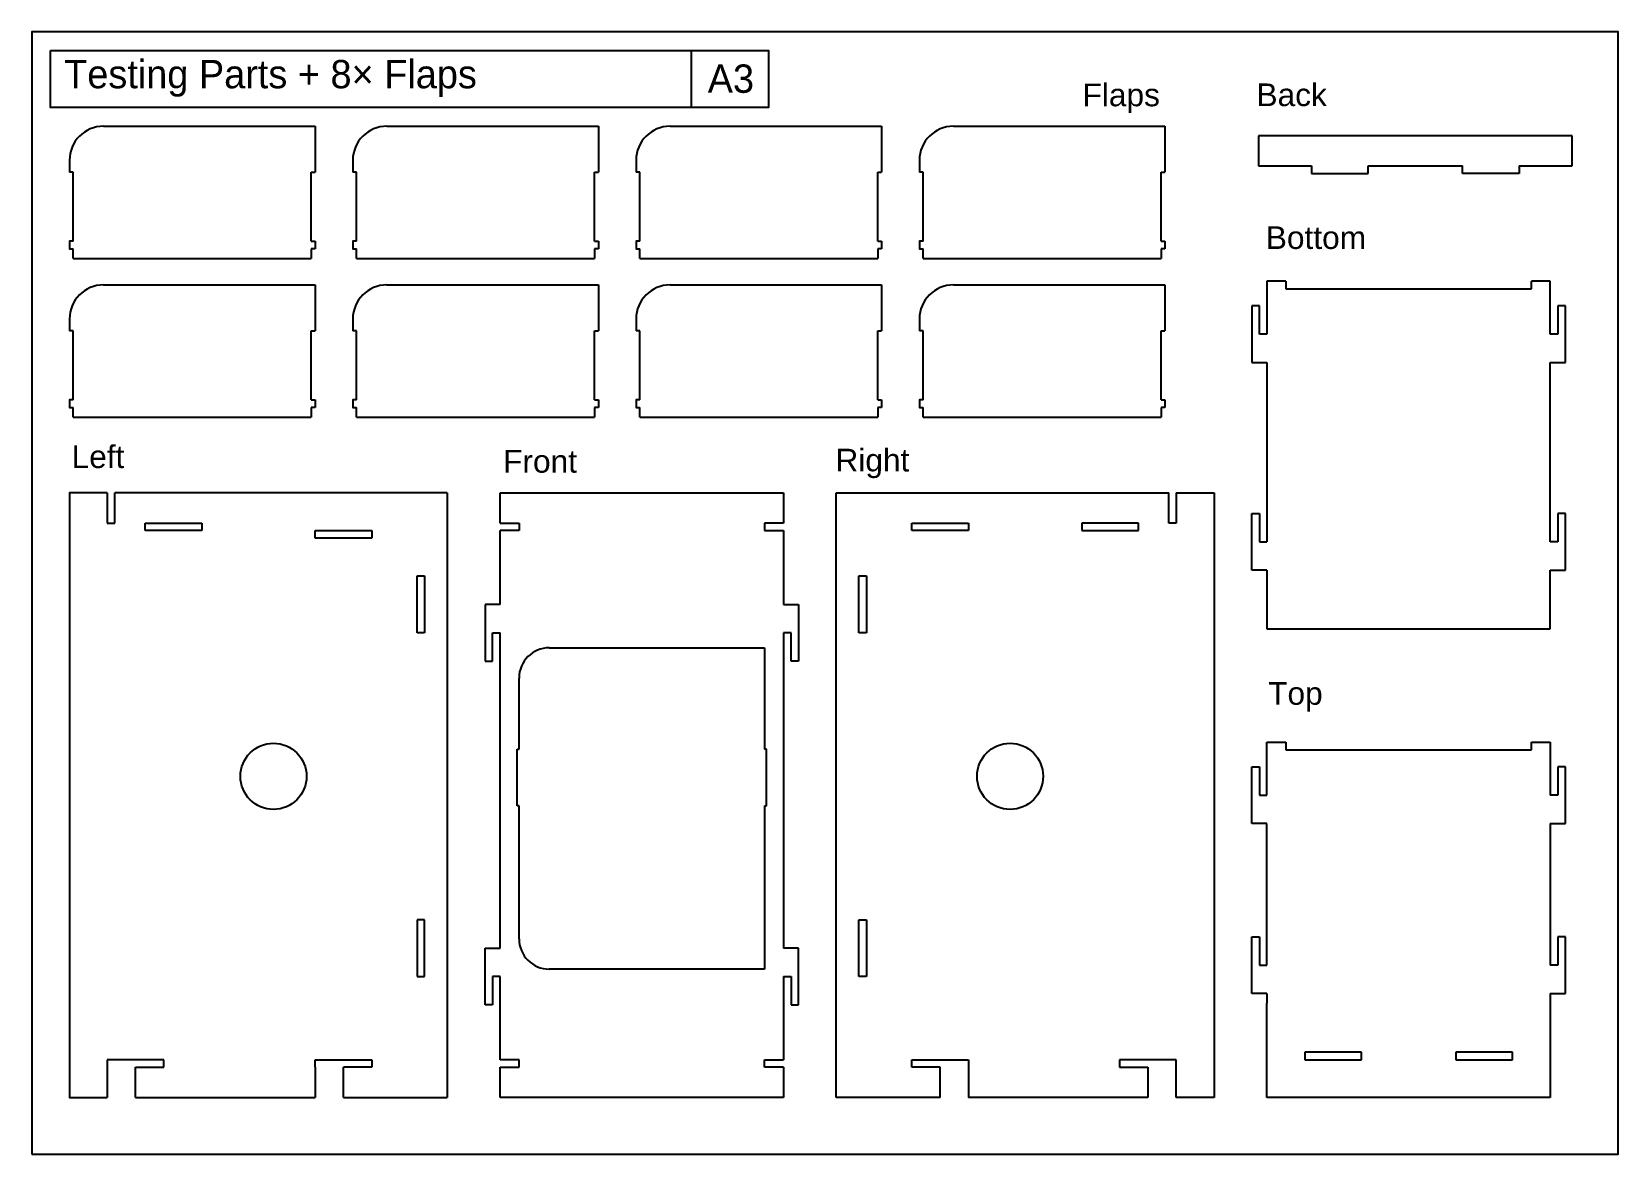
# Model space of a CAD drawing. Header units: millimetres. Extents: x 0 to 420, y 0 to 297.
import ezdxf

# ---------------------------------------------------------------- set-up
doc = ezdxf.new("R2010")
doc.units = ezdxf.units.MM
for name, color, linetype in [('Cut', 7, 'Continuous'), ('Letterbox', 7, 'Continuous'), ('Marking', 7, 'Continuous')]:
    doc.layers.add(name, color=color, linetype=linetype)
doc.styles.get("Standard").update_dxf_attribs({"font": 'arial.ttf'})

msp = doc.modelspace()

# ---------------------------------------------------------------- linework, layer by layer
for p, q in [((128.5, 92.2), (128.5, 107.2)), ((128.5, 107.2), (129, 107.2)), ((194.5, 107.2), (194, 107.2)), ((194.5, 92.2), (194.5, 107.2)), ((129, 92.2), (128.5, 92.2)), ((194, 92.2), (194.5, 92.2))]:
    msp.add_line(p, q)
msp.add_lwpolyline([(0, 0), (420, 0), (420, 297), (0, 297)], close=True)
at = {"layer": 'Cut'}
for p, q in [((19, 272), (75, 272)), ((75, 272), (75, 259.85)), ((94, 272), (150, 272)), ((150, 272), (150, 259.85)), ((169, 272), (225, 272)), ((225, 272), (225, 259.85)), ((244, 272), (300, 272)), ((300, 272), (300, 259.85)), ((407.79, 269.5), (324.79, 269.5)), ((324.79, 269.5), (324.79, 261.5)), ((407.79, 261.5), (407.79, 269.5)), ((10, 263), (10, 259.85)), ((85, 263), (85, 259.85)), ((160, 263), (160, 259.85)), ((235, 263), (235, 259.85)), ((324.79, 261.5), (338.79, 261.5)), ((338.79, 261.5), (338.79, 259.5)), ((353.79, 259.5), (353.79, 261.5)), ((353.79, 261.5), (378.79, 261.5)), ((378.79, 259.5), (378.79, 261.5)), ((393.79, 261.5), (393.79, 259.5)), ((393.79, 261.5), (407.79, 261.5)), ((11, 259.85), (10, 259.85)), ((11, 241.6), (11, 259.85)), ((74, 241.6), (74, 259.85)), ((74, 259.85), (75, 259.85)), ((86, 259.85), (85, 259.85)), ((86, 241.6), (86, 259.85)), ((149, 241.6), (149, 259.85)), ((149, 259.85), (150, 259.85)), ((161, 259.85), (160, 259.85)), ((161, 241.6), (161, 259.85)), ((224, 241.6), (224, 259.85)), ((224, 259.85), (225, 259.85)), ((236, 259.85), (235, 259.85)), ((236, 241.6), (236, 259.85)), ((299, 241.6), (299, 259.85)), ((299, 259.85), (300, 259.85)), ((338.79, 259.5), (353.79, 259.5)), ((393.79, 259.5), (378.79, 259.5)), ((11, 237), (11, 239.6)), ((74, 241.6), (75, 241.6)), ((75, 239.6), (74, 239.6)), ((74, 239.6), (74, 237)), ((75, 241.6), (75, 239.6)), ((86, 237), (86, 239.6)), ((149, 241.6), (150, 241.6)), ((150, 239.6), (149, 239.6)), ((149, 239.6), (149, 237)), ((150, 241.6), (150, 239.6)), ((161, 237), (161, 239.6)), ((224, 241.6), (225, 241.6)), ((225, 239.6), (224, 239.6)), ((224, 239.6), (224, 237)), ((225, 241.6), (225, 239.6)), ((236, 237), (236, 239.6)), ((299, 241.6), (300, 241.6)), ((300, 239.6), (299, 239.6)), ((299, 239.6), (299, 237)), ((300, 241.6), (300, 239.6)), ((11, 237), (74, 237)), ((86, 237), (149, 237)), ((161, 237), (224, 237)), ((236, 237), (299, 237)), ((327, 231), (327, 217)), ((332, 231), (327, 231)), ((332, 231), (332, 229)), ((402, 231), (397, 231)), ((397, 229), (397, 231)), ((402, 217), (402, 231)), ((19, 230), (75, 230)), ((75, 230), (75, 217.85)), ((94, 230), (150, 230)), ((150, 230), (150, 217.85)), ((169, 230), (225, 230)), ((225, 230), (225, 217.85)), ((244, 230), (300, 230)), ((300, 230), (300, 217.85)), ((332, 229), (397, 229)), ((325, 224.5), (323, 224.5)), ((323, 224.5), (323, 209.5)), ((325, 217), (325, 224.5)), ((406, 224.5), (404, 224.5)), ((404, 224.5), (404, 217)), ((406, 209.5), (406, 224.5)), ((10, 221), (10, 217.85)), ((85, 221), (85, 217.85)), ((160, 221), (160, 217.85)), ((235, 221), (235, 217.85)), ((11, 217.85), (10, 217.85)), ((11, 199.6), (11, 217.85)), ((74, 199.6), (74, 217.85)), ((74, 217.85), (75, 217.85)), ((86, 217.85), (85, 217.85)), ((86, 199.6), (86, 217.85)), ((149, 199.6), (149, 217.85)), ((149, 217.85), (150, 217.85)), ((161, 217.85), (160, 217.85)), ((161, 199.6), (161, 217.85)), ((224, 199.6), (224, 217.85)), ((224, 217.85), (225, 217.85)), ((236, 217.85), (235, 217.85)), ((236, 199.6), (236, 217.85)), ((299, 199.6), (299, 217.85)), ((299, 217.85), (300, 217.85)), ((327, 217), (325, 217)), ((404, 217), (402, 217)), ((323, 209.5), (327, 209.5)), ((327, 209.5), (327, 162)), ((402, 209.5), (406, 209.5)), ((402, 162), (402, 209.5)), ((11, 195), (11, 197.6)), ((74, 199.6), (75, 199.6)), ((75, 197.6), (74, 197.6)), ((74, 197.6), (74, 195)), ((75, 199.6), (75, 197.6)), ((86, 195), (86, 197.6)), ((149, 199.6), (150, 199.6)), ((150, 197.6), (149, 197.6)), ((149, 197.6), (149, 195)), ((150, 199.6), (150, 197.6)), ((161, 195), (161, 197.6)), ((224, 199.6), (225, 199.6)), ((225, 197.6), (224, 197.6)), ((224, 197.6), (224, 195)), ((225, 199.6), (225, 197.6)), ((236, 195), (236, 197.6)), ((299, 199.6), (300, 199.6)), ((300, 197.6), (299, 197.6)), ((299, 197.6), (299, 195)), ((300, 199.6), (300, 197.6)), ((11, 195), (74, 195)), ((86, 195), (149, 195)), ((161, 195), (224, 195)), ((236, 195), (299, 195)), ((20, 175), (20, 167)), ((22, 167), (22, 175)), ((110, 175), (110, 15)), ((124, 175), (199, 175)), ((124, 167), (124, 175)), ((199, 175), (199, 167)), ((213, 175), (301, 175)), ((213, 15), (213, 175)), ((301, 167), (301, 175)), ((303, 175), (303, 167)), ((303, 175), (313, 175)), ((313, 175), (313, 15)), ((323, 154.5), (323, 169.5)), ((323, 169.5), (325, 169.5)), ((325, 169.5), (325, 162)), ((406, 169.5), (404, 169.5)), ((404, 169.5), (404, 162)), ((406, 154.5), (406, 169.5)), ((20, 167), (22, 167)), ((30, 167), (45, 167)), ((30, 165), (30, 167)), ((45, 165), (30, 165)), ((45, 167), (45, 165)), ((75, 163), (75, 165)), ((75, 165), (90, 165)), ((90, 165), (90, 163)), ((124, 167), (129, 167)), ((129, 165), (124, 165)), ((124, 145.5), (124, 165)), ((129, 167), (129, 165)), ((199, 167), (194, 167)), ((194, 167), (194, 165)), ((194, 165), (199, 165)), ((199, 165), (199, 145.5)), ((233, 167), (248, 167)), ((233, 165), (233, 167)), ((248, 165), (233, 165)), ((248, 167), (248, 165)), ((293, 167), (278, 167)), ((278, 167), (278, 165)), ((278, 165), (293, 165)), ((293, 165), (293, 167)), ((303, 167), (301, 167)), ((90, 163), (75, 163)), ((325, 162), (327, 162)), ((404, 162), (402, 162)), ((102, 138), (102, 153)), ((102, 153), (104, 153)), ((104, 153), (104, 138)), ((219, 153), (221, 153)), ((219, 138), (219, 153)), ((221, 153), (221, 138)), ((327, 154.5), (323, 154.5)), ((327, 154.5), (327, 139)), ((402, 139), (402, 154.5)), ((402, 154.5), (406, 154.5)), ((124, 145.5), (120, 145.5)), ((120, 145.5), (120, 130.5)), ((199, 145.5), (203, 145.5)), ((203, 145.5), (203, 130.5)), ((327, 139), (402, 139)), ((104, 138), (102, 138)), ((122, 130.5), (122, 138)), ((122, 138), (124, 138)), ((124, 54.5), (124, 138)), ((201, 138), (199, 138)), ((199, 138), (199, 54.5)), ((201, 130.5), (201, 138)), ((221, 138), (219, 138)), ((120, 130.5), (122, 130.5)), ((137, 134), (194, 134)), ((194, 134), (194, 107.2)), ((203, 130.5), (201, 130.5)), ((129, 107.2), (129, 126)), ((327, 109), (332, 109)), ((327, 95), (327, 109)), ((332, 109), (332, 107)), ((332, 107), (397, 107)), ((397, 107), (397, 109)), ((397, 109), (402, 109)), ((402, 109), (402, 95)), ((323, 87.5), (323, 102.5)), ((323, 102.5), (325, 102.5)), ((325, 102.5), (325, 95)), ((406, 102.5), (404, 102.5)), ((404, 102.5), (404, 95)), ((406, 87.5), (406, 102.5)), ((325, 95), (327, 95)), ((404, 95), (402, 95)), ((129, 57), (129, 92.2)), ((194, 92.2), (194, 49)), ((327, 87.5), (323, 87.5)), ((327, 50), (327, 87.5)), ((402, 87.5), (406, 87.5)), ((402, 87.5), (402, 50)), ((104, 62), (102, 62)), ((102, 62), (102, 47)), ((104, 47), (104, 62)), ((219, 47), (219, 62)), ((219, 62), (221, 62)), ((221, 62), (221, 47)), ((323, 42.5), (323, 57.5)), ((323, 57.5), (325, 57.5)), ((325, 57.5), (325, 50)), ((406, 57.5), (404, 57.5)), ((404, 57.5), (404, 50)), ((406, 42.5), (406, 57.5)), ((120, 39.5), (120, 54.5)), ((120, 54.5), (124, 54.5)), ((203, 54.5), (199, 54.5)), ((203, 39.5), (203, 54.5)), ((102, 47), (104, 47)), ((124, 47), (122, 47)), ((122, 47), (122, 39.5)), ((124, 25), (124, 47)), ((194, 49), (137, 49)), ((199, 47), (201, 47)), ((199, 47), (199, 25)), ((201, 47), (201, 39.5)), ((221, 47), (219, 47)), ((325, 50), (327, 50)), ((404, 50), (402, 50)), ((327, 42.5), (323, 42.5)), ((327, 42.5), (327, 40)), ((402, 42.5), (406, 42.5)), ((402, 42.5), (402, 40)), ((122, 39.5), (120, 39.5)), ((201, 39.5), (203, 39.5)), ((327, 15), (327, 40)), ((402, 40), (402, 15)), ((352, 27), (337, 27)), ((337, 27), (337, 25)), ((352, 25), (352, 27)), ((392, 27), (377, 27)), ((377, 27), (377, 25)), ((392, 25), (392, 27)), ((35, 25), (20, 25)), ((20, 25), (20, 23)), ((20, 23), (20, 15)), ((27.5, 23), (35, 23)), ((27.5, 15), (27.5, 23)), ((35, 23), (35, 25)), ((75, 23), (75, 25)), ((75, 25), (90, 25)), ((75, 23), (75, 15)), ((90, 23), (82.5, 23)), ((82.5, 15), (82.5, 23)), ((90, 25), (90, 23)), ((129, 25), (124, 25)), ((124, 15), (124, 23)), ((124, 23), (129, 23)), ((129, 23), (129, 25)), ((194, 23), (194, 25)), ((194, 25), (199, 25)), ((199, 23), (194, 23)), ((199, 23), (199, 15)), ((233, 23), (233, 25)), ((233, 25), (248, 25)), ((240.5, 23), (233, 23)), ((240.5, 15), (240.5, 23)), ((248, 25), (248, 15)), ((303, 25), (288, 25)), ((288, 25), (288, 23)), ((288, 23), (295.5, 23)), ((295.5, 23), (295.5, 15)), ((303, 15), (303, 25)), ((337, 25), (352, 25)), ((377, 25), (392, 25)), ((199, 15), (124, 15)), ((240.5, 15), (213, 15)), ((295.5, 15), (248, 15)), ((313, 15), (303, 15)), ((402, 15), (327, 15))]:
    msp.add_line(p, q, dxfattribs=at)
for points in [[(11, 241.6), (10, 241.6), (10, 239.6), (11, 239.6)], [(86, 241.6), (85, 241.6), (85, 239.6), (86, 239.6)], [(161, 241.6), (160, 241.6), (160, 239.6), (161, 239.6)], [(236, 241.6), (235, 241.6), (235, 239.6), (236, 239.6)], [(11, 199.6), (10, 199.6), (10, 197.6), (11, 197.6)], [(86, 199.6), (85, 199.6), (85, 197.6), (86, 197.6)], [(161, 199.6), (160, 199.6), (160, 197.6), (161, 197.6)], [(236, 199.6), (235, 199.6), (235, 197.6), (236, 197.6)], [(20, 175), (10, 175), (10, 15), (20, 15)], [(110, 175), (22, 175)], [(27.5, 15), (75, 15)], [(82.5, 15), (110, 15)]]:
    msp.add_lwpolyline(points, dxfattribs=at)
for centre in [(64, 100), (259, 100)]:
    msp.add_circle(centre, 8.75, dxfattribs=at)
for centre, radius, start, end in [((19, 263), 9, 90, 180), ((94, 263), 9, 90, 180), ((169, 263), 9, 90, 180), ((244, 263), 9, 90, 180), ((19, 221), 9, 90, 180), ((94, 221), 9, 90, 180), ((169, 221), 9, 90, 180), ((244, 221), 9, 90, 180), ((137, 126), 8, 90, 180), ((137, 57), 8, 180, 270)]:
    msp.add_arc(centre, radius, start, end, dxfattribs=at)
at = {"layer": 'Letterbox'}
msp.add_line((174.54, 292), (174.54, 277), dxfattribs=at)
msp.add_lwpolyline([(5, 292), (195, 292), (195, 277), (5, 277)], close=True, dxfattribs=at)

# ---------------------------------------------------------------- texts
at = {"layer": 'Letterbox', "char_height": 7.5, "attachment_point": 1}
for s, width, heights, insert in [('{\\fP22 Johnston Underground|b0|i0|c0|p34;Testing Parts + 8× Flaps}', 167.3691, [8.6], (8.58, 289.54)), ('{\\fP22 Johnston Underground|b0|i0|c0|p34;A3}', 20.6494, [0], (178.95, 288.34))]:
    msp.add_mtext_dynamic_manual_height_columns(s, width=width, gutter_width=12.5, heights=heights, dxfattribs=dict(at, insert=insert))
at = {"layer": 'Marking', "char_height": 6, "attachment_point": 1}
for s, width, insert in [('Flaps', 22.0673, (278.17, 283.29)), ('Back', 25.5521, (324.22, 283.32)), ('Bottom', 21.6682, (326.69, 245.53)), ('Left', 46.8115, (10.55, 187.56)), ('Front', 72.3635, (124.79, 186.34)), ('Right', 46.8115, (212.77, 186.66)), ('Top', 17.5798, (327.31, 124.94))]:
    msp.add_mtext_dynamic_manual_height_columns(s, width=width, gutter_width=12.5, heights=[0], dxfattribs=dict(at, insert=insert))

doc.saveas('drawing.dxf')
